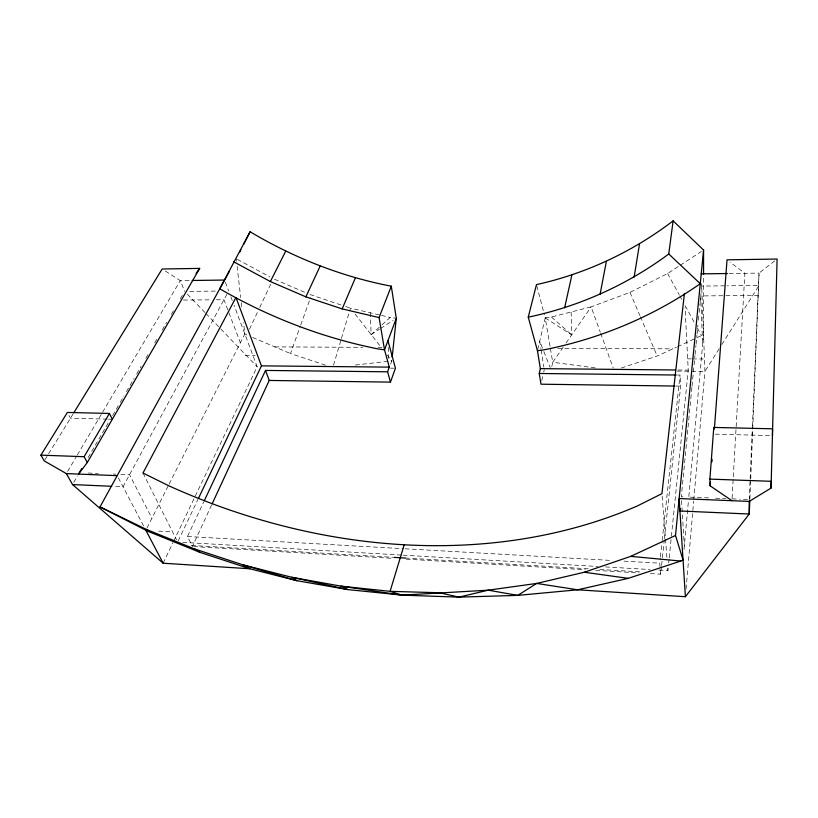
<?xml version="1.0" encoding="UTF-8"?>
<svg xmlns="http://www.w3.org/2000/svg" width="818" height="818" viewBox="0 0 818 818"><rect width="100%" height="100%" fill="white"/><g stroke="black" fill="none" stroke-linecap="round" stroke-linejoin="round"><path stroke-width="0.61" stroke-dasharray="4.09 3.07" d="M688.828 496.526L703.541 334.613L703.562 275.298M750.668 480.432L749.85 499.563L739.697 499.154M750.72 479.154L759.053 273.11L775.096 260.594M749.227 500.125L750.106 479.716M750.167 478.448L752.376 427.425M752.427 426.158L759.053 273.11L727.417 273.519M732.09 498.162L744.861 273.294L730.004 262.087M686.046 589.072L693.664 501.229M693.776 499.951L704.932 371.372L701.609 283.621M684.022 549.44L688.367 501.587M691.885 387.466L681.312 496.802L685.116 496.955M692.008 386.198L694.963 355.677M695.085 354.409L695.944 345.513M696.067 344.235L696.936 335.339M697.059 334.071L697.918 325.165M698.408 320.083L699.022 313.723M699.145 312.456L700.004 303.55M700.126 302.282L700.985 293.457M701.455 288.529L701.701 286.065L725.893 285.819M659.011 570.044L667.917 570.565L668.183 568.029M668.695 562.948L669.083 559.144M669.206 557.876L671.271 537.579M671.394 536.311L688.245 370.114L685.085 307.486M650.474 573.582L660.647 574.185L661.465 566.557M661.598 565.289L662.273 558.929M662.406 557.661L664.308 539.87M664.441 538.602L680.678 386.127L680.055 375.063L677.509 375.033M660.647 574.185L659.727 563.173L660.269 558.121M660.402 556.864L662.038 541.71M662.181 540.442L680.055 375.063M551.782 366.566L552.733 362.251L550.228 347.486M541.813 380.575L543.449 373.345M543.725 372.139L544.267 369.736M537.733 349.521L545.217 317.936L543.919 312.997M333.519 365.145L341.075 339.664M341.433 338.447L350.441 308.12L380.217 315.124M325.544 365.165L290.502 353.57L300.308 326.167M300.738 324.971L310.554 297.568M390.656 364.01L391.791 360.912L387.2 355.053M211.596 504.982L192.383 546.506L187.465 536.496L203.733 501.904M249.49 329.225L257.598 312.006M259.756 307.415L271.106 283.304M178.222 540.913L197.936 499.45M163.14 563.213L173.038 542.538M173.59 541.383L257.189 366.791L234.06 305.288M146.954 528.08L168.58 485.186M169.152 484.041L244.827 333.928L243.549 322.66M226.903 294.255L123.027 486.782L112.925 486.332M73.804 482.405L77.567 475.923M88.129 457.579L108.569 422.385M112.639 415.513L118.784 404.787M120.297 402.323L123.896 395.984M126.442 391.587L134.111 378.386M136.667 373.979L141.136 366.28M145.819 358.345L148.375 353.949M154.755 342.957L157.741 337.691M162.209 329.991L166.678 322.282M171.351 314.378L173.907 309.981M180.277 298.999L183.283 293.693M67.628 471.393L76.688 456.045M77.332 454.941L101.943 413.284M102.587 412.19L180.287 280.625L190.952 280.492M44.888 459.849L73.129 413.888M719.124 348.826L704.932 371.372L691.046 371.229M721.834 344.531L759.012 285.492L727.171 285.809M563.275 347.057L552.733 362.251L596.557 368.11M566.087 342.998L591.158 306.852L629.993 292.404L667.611 273.519L679.247 265.932M370.268 312.783L371.157 334.572L381.106 325.615M382.016 324.797L390.155 317.456L395.063 318.151M680.3 265.236L701.455 251.443M371.157 334.572L379.542 329.163M380.585 328.478L393.151 320.359M677.509 346.74L703.541 334.613M621.271 368.039L657.191 356.014L676.363 347.272M550.023 346.249L545.217 317.936L551.465 317.006L591.158 306.852L600.238 332.047M355.39 365.022L391.791 360.912M189.715 291.351L217.363 291.075M758.583 295.482L700.74 295.922L702.631 344.562M183.447 300.053L211.289 299.838M216.351 299.797L223.938 299.746L240.369 342.783M274.787 346.883L362.763 347.313M378.059 347.394L381.883 347.415M557.702 348.274L672.928 348.836M245.277 355.625L255.196 355.697M687.672 358.846L691.261 358.877M692.447 358.887L703.194 358.959M678.04 370.012L688.245 370.114M390.421 368.161L394.184 368.202M677.171 371.096L689.789 371.219M675.596 386.055L680.678 386.127M715.269 434.174L771.159 435.575M107.26 419.133L70.471 418.213L68.405 414.368M108.528 419.164L112.332 419.266M88.211 473.029L98.232 473.438M113.262 474.041L115.767 474.143M120.778 474.348L129.541 474.696L151.923 518.223M690.198 497.16L710.505 497.978M715.576 498.182L725.73 498.591M732.079 498.847L738.429 499.103M158.569 531.127L172.567 531.904M187.465 536.496L403.867 548.725M405.135 548.796L611.353 560.442M624.083 561.158L659.727 563.173M182.772 542.354L401.791 555.095M403.059 555.166L597.886 566.496M605.524 566.935L650.095 569.533M191.596 545.453L392.64 557.283M405.35 558.029L588.346 568.796M599.788 569.471L641.721 571.946M193.661 546.577L392.159 558.316M406.157 559.144L585.576 569.747M595.76 570.35L639.022 572.907M381.454 315.411L390.155 317.456M340.973 304.981L309.092 294.183M345.707 306.556L350.441 308.12M252.629 337.445L290.502 353.57M274.429 279.214L307.936 293.682M244.827 333.928L246.791 334.961M237.373 259.378L269.909 276.903M545.217 317.936L571.71 334.899L571.138 311.975M165.359 271.055L180.287 280.625L184.684 291.402M551.465 317.006L571.71 334.899M187.332 294.163L205.021 312.548M205.901 313.468L257.189 366.791M355.043 314L381.096 347.251M667.611 273.519L679.144 294.633M679.748 295.748L682.181 300.196M685.208 305.748L694.922 323.539M697.355 327.977L701.599 335.758M118.354 477.876L144.101 526.925M142.986 473.029L176.545 539.808M629.993 292.404L639.88 315.533M640.382 316.689L657.191 356.014M542.508 348.202L539.716 341.157L540.903 348.611M543.858 351.607L550.166 367.527M225.39 282.23L228.672 290.963M230.921 296.934L232.271 300.513M600.678 333.253L613.224 368.049M536.792 285.85L543.592 311.77M541.097 349.859L543.878 367.251M236.259 258.774L236.545 261.279M237.118 266.29L240.686 297.609M241.259 302.619L241.975 308.877M662.14 496.178L666.946 558.06M667.723 568.07L667.917 570.565M681.547 500.585L684.339 545.913M388.253 347.445L388.734 358.407"/><path stroke-width="1.23" d="M703.562 274.04L703.572 250.063L673.122 220.86C632.784 251.668 586.056 273.652 536.475 284.613L528.254 317.159L537.446 350.717L540.361 368.632L539.236 373.489L540.984 384.194L674.329 386.035M229.49 271.095L100.021 506.915L148.201 531.403L200.042 552.395L249.827 568.766L296.965 580.698L347.885 589.594L402.098 595.146L488.244 590.177L536.69 583.428L577.672 589.798L685.392 596.711L679.144 498.551L749.176 501.403L771.047 488.111L771.139 481.301L709.891 479.113L713.777 427.425L772.529 428.806L772.437 435.605M771.047 488.111L777.1 259.03L727.028 259.838L714.38 429.051M749.799 500.769L749.227 514.021L685.392 596.711M731.946 500.698L710.136 485.831L710.423 482.047M711.926 461.873L712.11 459.348M100.021 506.915L146.913 529.645L194.612 548.96L242.936 564.849L291.729 577.273L340.84 586.138L402.098 595.146L458.959 597.14L517.753 595.381L577.672 589.798L628.275 578.346L680.76 561.056L683.061 560.033L675.515 535.483L703.572 250.063M680.167 508.632L679.942 510.994L749.227 514.021L749.176 501.403M392.18 357.149L396.29 318.325L391.29 286.188C341.403 276.668 293.703 257.701 250.103 231.77L219.766 288.805C268.938 317.22 322.486 337.875 378.223 348.959L384.532 349.879L389.296 367.129L387.599 371.801L390.472 382.118L269.234 380.442L212.128 503.837M684.39 293.713L661.946 493.653L637.304 505.974A588.254 471.107 34.3 0 1 168.958 485.861L142.986 473.029L235.962 297.435L261.453 365.861L198.488 498.295M528.254 317.159C579.021 306.566 627.099 284.879 668.756 253.999L673.122 220.86M634.154 277.026L639.512 243.938M600.064 294.419L606.353 261.453M564.635 307.762L571.884 274.981M404.204 544.747L390.084 591.342L340.84 586.138L347.885 589.594L291.729 577.273L296.965 580.698L242.936 564.849L249.827 568.766L163.14 563.213L72.546 484.573L66.33 473.581L44.233 460.912L40.9 455.145L67.373 412.446L109.397 413.438L112.332 419.266M390.472 382.118L395.442 368.212L387.957 340.677M396.29 318.325L384.532 349.879L379.082 317.578L391.29 286.188M233.611 261.77L270.369 281.545L305.85 296.852L342.159 308.887L355.39 277.823M305.85 296.852L320.124 266.126M204.275 500.749L265.523 370.431L387.599 371.801M270.369 281.545L285.707 251.167M239.715 252.026L240.87 249.776M243.754 244.142L250.103 231.77M81.739 468.581L78.548 474.082L87.291 462.528L199.684 268.396L162.158 269.01L73.794 412.804M87.291 462.528L84.121 456.7L109.397 413.438M196.044 273.437L199.684 268.396M402.098 595.146L390.084 591.342L439.297 592.743L458.959 597.14L488.244 590.177L517.753 595.381L536.69 583.428L584.308 572.242L630.739 556.363L675.515 535.483M537.446 350.717L543.868 349.838C599.911 338.856 653.459 316.454 700.269 283.693L668.756 253.999M192.189 280.472L224.572 280.053M701.23 273.866L727.417 273.519M261.453 365.861L389.296 367.129M540.361 368.632L675.494 369.981M539.236 373.489L676.241 375.022M40.9 455.145L84.121 456.7M66.33 473.581L117.189 475.657M72.546 484.573L111.667 486.281M393.908 557.365L405.35 558.029M630.739 556.363L680.76 561.056M584.308 572.242L628.275 578.346M342.159 308.887L379.082 317.578M194.612 548.96L200.042 552.395M146.913 529.645L148.201 531.403M145.849 530.269L163.14 563.213M265.523 370.431L269.234 380.442M709.891 479.113L710.136 485.831"/></g></svg>
